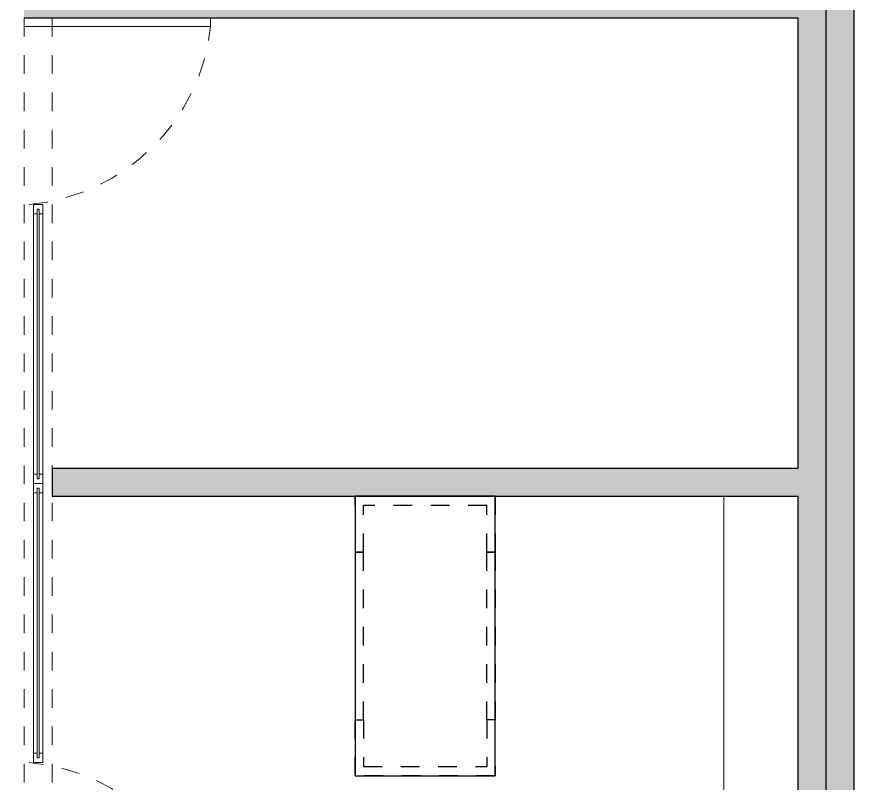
# Model space of a CAD drawing. Header units: metres. Extents: x 44.7 to 67.2, y 8.3 to 25.4.
# Drawn here: x 62.753 to 67.243, y 15.217 to 19.329 of the extents above; entities that cross this region are included whole.
import ezdxf

# ---------------------------------------------------------------- set-up
doc = ezdxf.new("R2010")
doc.units = ezdxf.units.M
doc.linetypes.add('HIDDEN', pattern=[0.375, 0.25, -0.125])
doc.linetypes.add('HIDDEN2', pattern=[0.1875, 0.125, -0.0625])
doc.layers.add('0A_ HATCH', color=7, linetype='Continuous')
doc.layers.add('KSYSTEM', color=7, linetype='Continuous')
for name, color, linetype, lineweight in [('0A_CRISTAL', 4, 'Continuous', 5), ('0A_MOBILIARIO', 6, 'Continuous', 5), ('0A_MUROS', 7, 'Continuous', 30), ('0A_PROYECCIONES', 3, 'HIDDEN', 5)]:
    doc.layers.add(name, color=color, linetype=linetype, lineweight=lineweight)

# ---------------------------------------------------------------- blocks, each defined once
blk = doc.blocks.new('*U6')
at = {"color": 4}
for p, q in [((0.05, 0.025), (1.447, 0.025)), ((1.447, 0.005), (0.05, 0.005)), ((1.447, -0.005), (0.05, -0.005)), ((0.05, -0.025), (1.447, -0.025))]:
    blk.add_line(p, q, dxfattribs=at)
for points in [[(0.025, 0.005), (0.025, -0.005), (0.05, -0.005), (0.05, -0.025), (0, -0.025), (0, 0.025), (0.05, 0.025), (0.05, 0.005)], [(1.472, 0.005), (1.472, -0.005), (1.447, -0.005), (1.447, -0.025), (1.497, -0.025), (1.497, 0.025), (1.447, 0.025), (1.447, 0.005)]]:
    blk.add_lwpolyline(points, close=True, dxfattribs=at)
blk = doc.blocks.new('KS10103012S1')
at = {"linetype": 'HIDDEN', "ltscale": 0.005}
for points in [[(-0.375, 0), (0.375, 0), (0.375, -0.05)], [(-0.375, -0.05), (-0.375, 0)], [(-0.375, 0), (-0.375, -0.3), (-0.33, -0.3), (-0.33, -0.05)], [(0.375, 0), (0.375, -0.3), (0.33, -0.3), (0.33, -0.05)], [(0.33, -0.05), (-0.33, -0.05)]]:
    blk.add_lwpolyline(points, dxfattribs=at)
blk = doc.blocks.new('KS30103630')
at = {"linetype": 'HIDDEN', "ltscale": 0.005}
for points in [[(0, 0), (0, -0.045), (0.9, -0.045), (0.9, 0), (0, 0)], [(0, -0.75), (0, -0.705), (0.9, -0.705), (0.9, -0.75), (0, -0.75)]]:
    blk.add_lwpolyline(points, dxfattribs=at)
blk = doc.blocks.new('KS4010GA3060SQ')
blk.add_lwpolyline([(0, 0), (0, -0.75), (1.5, -0.75), (1.5, 0), (0, 0)])

msp = doc.modelspace()

# ---------------------------------------------------------------- hatches: boundary and pattern name
at = {"layer": '0A_ HATCH', "transparency": 33554534}
h = msp.add_hatch(color=256, dxfattribs=at)
h.dxf.hatch_style = 1
h.paths.add_polyline_path([(67.0926, 25.4124), (66.9426, 25.4124), (66.9426, 21.6884), (66.1076, 21.6884), (66.1076, 21.3884), (66.9299, 21.3884), (66.9299, 19.5177), (65.1203, 19.5177), (65.1203, 21.6884), (61.3176, 21.6884), (61.3176, 21.5384), (64.9449, 21.5384), (64.9449, 19.4723), (62.9426, 19.4723), (62.9426, 20.5384), (62.7926, 20.5384), (62.7926, 19.3223), (63.7926, 19.3223), (66.9426, 19.3223), (66.9426, 16.9067), (62.9426, 16.9067), (62.9426, 16.7567), (66.9426, 16.7567), (66.9426, 14.3284), (62.7926, 14.3284), (62.7926, 14.2034), (65.3926, 14.2034), (65.3926, 14.1334), (62.7926, 14.1334), (62.7926, 13.938), (66.9426, 13.938), (66.9426, 10.9484), (67.0926, 10.9484)])
at = {"layer": '0A_ HATCH', "transparency": 33554572}
h = msp.add_hatch(color=256, dxfattribs=at)
h.dxf.hatch_style = 1
h.paths.add_polyline_path([(67.2426, 25.4124), (67.0926, 25.4124), (67.0926, 10.9484), (67.0926, 10.7983), (67.2426, 10.7983)])

# ---------------------------------------------------------------- linework, layer by layer
at = {"layer": '0A_CRISTAL'}
msp.add_lwpolyline([(63.7926, 19.3223), (63.7926, 19.2758), (62.7926, 19.2758), (62.7926, 19.3223)], close=True, dxfattribs=at)
at = {"layer": '0A_CRISTAL', "linetype": 'HIDDEN2', "ltscale": 0.7}
for centre, start, end in [((62.7267, 19.3902), 275.0111, 353.8734), ((62.7267, 14.2605), 6.1266, 84.9889)]:
    msp.add_arc(centre, 1.0719, start, end, dxfattribs=at)
at = {"layer": '0A_MOBILIARIO'}
msp.add_line((66.5426, 16.7567), (66.5426, 14.3284), dxfattribs=at)
at = {"layer": '0A_MUROS'}
for p, q in [((67.0926, 10.7983), (67.0926, 25.4124)), ((67.2426, 10.7983), (67.2426, 25.4124)), ((62.7926, 19.3223), (66.9426, 19.3223)), ((66.9426, 16.9067), (66.9426, 19.3223)), ((67.2426, 18.7369), (67.2426, 19.2369)), ((62.9426, 16.9067), (66.9426, 16.9067)), ((62.9426, 16.9067), (62.9426, 16.7567)), ((62.9426, 16.7567), (66.9426, 16.7567)), ((66.9426, 14.3284), (66.9426, 16.7567))]:
    msp.add_line(p, q, dxfattribs=at)
at = {"layer": '0A_PROYECCIONES', "linetype": 'HIDDEN2', "ltscale": 0.7}
for p, q in [((62.7926, 19.3223), (62.7926, 14.3284)), ((62.9426, 19.3223), (62.9426, 14.3284))]:
    msp.add_line(p, q, dxfattribs=at)

# ---------------------------------------------------------------- block references
at = {"layer": '0A_CRISTAL', "xscale": -1, "rotation": 90}
for p in [(62.8676, 18.3223), (62.8676, 16.8253)]:
    msp.add_blockref('*U6', p, dxfattribs=at)
at = {"layer": 'KSYSTEM'}
msp.add_blockref('KS10103012S1', (64.9426, 16.7567), dxfattribs=at)
for name, p, rotation in [('KS4010GA3060SQ', (64.5676, 15.2567), 90), ('KS30103630', (64.5676, 15.5567), 90), ('KS10103012S1', (64.9426, 15.2567), 180)]:
    msp.add_blockref(name, p, dxfattribs=dict(at, rotation=rotation))

doc.saveas('drawing.dxf')
